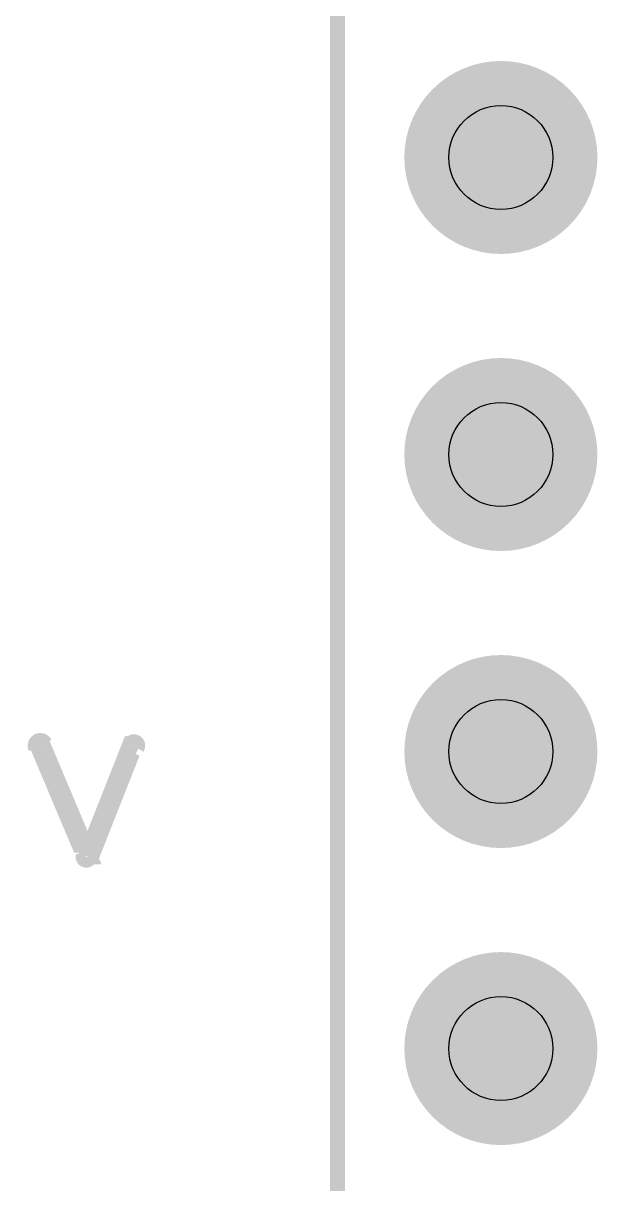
# Model space of a CAD drawing. Extents: x 7835 to 14160, y 8914 to 11568.
# Drawn here: x 8679.3 to 8878.3, y 10684.5 to 11075.2 of the extents above; entities that cross this region are included whole.
import ezdxf

# ---------------------------------------------------------------- set-up
doc = ezdxf.new("R2010")
doc.units = 0
doc.layers.get('0').update_dxf_attribs({"linetype": 'CONTINUOUS'})
for name, color, linetype in [('_DRILL', 251, 'CONTINUOUS'), ('BOTTOM_SOLDER_MASK', 6, 'CONTINUOUS'), ('TOP_SILKSCREEN', 1, 'CONTINUOUS'), ('TOP_SOLDER_MASK', 2, 'CONTINUOUS')]:
    doc.layers.add(name, color=color, linetype=linetype)

# ---------------------------------------------------------------- blocks, each defined once
blk = doc.blocks.new('PAD')
at = {"const_width": 30}
blk.add_lwpolyline([(-15, 0, 1), (15, 0, 1)], format="xyb", close=True, dxfattribs=at)
blk = doc.blocks.new('_HOLE')
blk.add_circle((0, 0), 0.5)

msp = doc.modelspace()

# ---------------------------------------------------------------- linework, layer by layer
at = {"layer": 'TOP_SILKSCREEN', "color": 135}
for points in [[(8785, 10275, 5, 5, 0), (8785, 11285, 0, 0, 0), (8785, 11285, 3, 3, 0), (8786, 11285, 3, 3, 1), (8784, 11285, 0, 0, 0), (8785, 11286, 3, 3, 1), (8785, 11284, 0, 0, 0), (8785, 11285, 0, 0, 0), (8785, 11285, 5, 5, 0), (9395, 11285, 0, 0, 0), (9395, 11285, 3, 3, 0), (9395, 11284, 3, 3, 1), (9395, 11286, 0, 0, 0), (9396, 11285, 3, 3, 1), (9394, 11285, 0, 0, 0), (9395, 11285, 0, 0, 0), (9395, 11285, 5, 5, 0), (9395, 10275, 0, 0, 0)], [(8687, 10833, 4, 4, 1), (8683, 10831, 0, 0, 0), (8685, 10832, 0, 0, 0), (8685, 10832, 7, 7, 0), (8701, 10794, 7, 7, 0), (8701, 10794, 0, 0, 0), (8701, 10794, 4, 4, 0), (8699, 10794, 4, 4, 1), (8702, 10795, 0, 0, 0)], [(8699, 10795, 4, 4, 1), (8702, 10794, 0, 0, 0), (8701, 10794, 0, 0, 0), (8701, 10794, 7, 7, 0), (8716, 10832, 7, 7, 0), (8716, 10832, 0, 0, 0), (8716, 10832, 4, 4, 0), (8718, 10831, 4, 4, 1), (8715, 10833, 0, 0, 0)]]:
    msp.add_lwpolyline(points, format="xyseb", dxfattribs=at)

# ---------------------------------------------------------------- block references
at = {"layer": '_DRILL', "xscale": 35, "yscale": 35}
for p in [(8840, 11030), (8840, 10930), (8840, 10830), (8840, 10730)]:
    msp.add_blockref('_HOLE', p, dxfattribs=at)
at = {"layer": 'BOTTOM_SOLDER_MASK', "color": 253, "xscale": 1.083, "yscale": 1.083, "rotation": 90}
for p in [(8840, 11030), (8840, 11030), (8840, 10930), (8840, 10930), (8840, 10830), (8840, 10830), (8840, 10730), (8840, 10730)]:
    msp.add_blockref('PAD', p, dxfattribs=at)
at = {"layer": 'TOP_SOLDER_MASK', "color": 253, "xscale": 1.083, "yscale": 1.083, "rotation": 90}
for p in [(8840, 11030), (8840, 11030), (8840, 10930), (8840, 10930), (8840, 10830), (8840, 10830), (8840, 10730), (8840, 10730)]:
    msp.add_blockref('PAD', p, dxfattribs=at)

doc.saveas('drawing.dxf')
